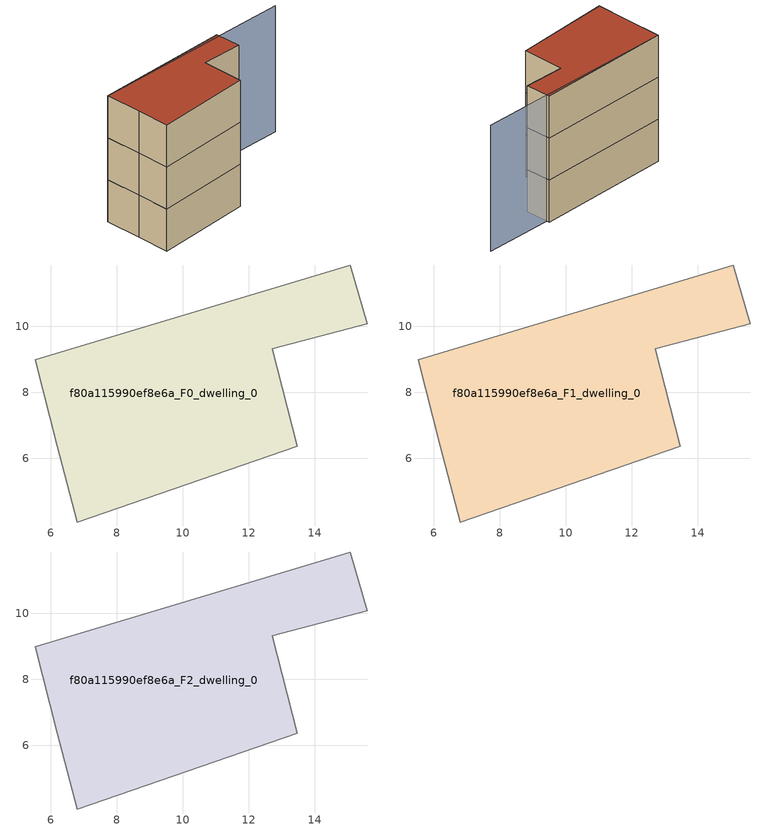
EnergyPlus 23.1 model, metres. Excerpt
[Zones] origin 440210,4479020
f80a115990ef8e6a_F0_dwelling_0
 floor ground (EU_floor_Construction): 15.09,11.86 15.59,10.08 12.71,9.32 13.48,6.37 6.8,4.07 6.2,6.37 5.54,8.99 z0
 wall adiabatic (EU_wall_Construction): 6.8,4.07 13.48,6.37 12.71,9.32 15.59,10.08 15.09,11.86 5.54,8.99 6.2,6.37 6.8,4.07 z0:3
f80a115990ef8e6a_F1_dwelling_0
 floor to f80a115990ef8e6a_F0_dwelling_0 (EU_floor_Construction): 15.09,11.86 15.59,10.08 12.71,9.32 13.48,6.37 6.8,4.07 6.2,6.37 5.54,8.99 z3
 wall adiabatic (EU_wall_Construction): 6.8,4.07 13.48,6.37 12.71,9.32 15.59,10.08 15.09,11.86 5.54,8.99 6.2,6.37 6.8,4.07 z3:6
f80a115990ef8e6a_F2_dwelling_0
 floor to f80a115990ef8e6a_F1_dwelling_0 (EU_floor_Construction): 15.09,11.86 15.59,10.08 12.71,9.32 13.48,6.37 6.8,4.07 6.2,6.37 5.54,8.99 z6
 wall adiabatic (EU_wall_Construction): 6.8,4.07 13.48,6.37 12.71,9.32 15.59,10.08 15.09,11.86 5.54,8.99 6.2,6.37 6.8,4.07 z6:9
 roof outside (EU_roof_Construction): 13.48,6.37 12.71,9.32 15.59,10.08 15.09,11.86 5.54,8.99 6.2,6.37 6.8,4.07 z9
shading: 19.95,13 5.54,8.99 z0:9
[Building]
EU S2 Campaign: North Axis=0; Terrain=City; Solar Distribution=FullExterior
[Site:Location]
Madrid: Latitude=40.5; Longitude=-3.5; Time Zone=1; Elevation=609
[SizingPeriod:WeatherFileDays]
AnnualSizingPeriod: Begin Month=1; Begin Day of Month=1; End Month=12; End Day of Month=31; Day of Week for Start Day=Monday; Use Weather File Daylight Saving Period=No; Use Weather File Rain and Snow Indicators=No
[MATERIAL]
EU_InternalMass_Material: Roughness=MediumRough; Thickness=0.1; Conductivity=1; Density=1800; Specific Heat=900; Thermal Absorptance=0.9; Solar Absorptance=0.7; Visible Absorptance=0.7
[MATERIAL:NOMASS] Roughness=MediumRough; Thermal Absorptance=0.9; Solar Absorptance=0.7; Visible Absorptance=0.7
Name | Thermal Resistance
EU_wall_NoMass | 0.419739
EU_roof_NoMass | 0.352165
EU_floor_NoMass | 0.608284
[CONSTRUCTION]
EU_wall_Construction: EU_wall_NoMass
EU_roof_Construction: EU_roof_NoMass
EU_floor_Construction: EU_floor_NoMass
EU_InternalMass_Construction: EU_InternalMass_Material
[ZONE] Type=1; Multiplier=1; Ceiling Height=autocalculate; Floor Area=autocalculate; Part of Total Floor Area=Yes
Name | Volume
f80a115990ef8e6a_F0_dwelling_0 | 120.244
f80a115990ef8e6a_F1_dwelling_0; f80a115990ef8e6a_F2_dwelling_0 | 120.243
[INTERNALMASS] Construction=EU_InternalMass_Construction; Surface Area=40.0811
Name | Zone or ZoneList
f80a115990ef8e6a_F0_dwelling_0_EU_InternalMass | f80a115990ef8e6a_F0_dwelling_0
f80a115990ef8e6a_F1_dwelling_0_EU_InternalMass | f80a115990ef8e6a_F1_dwelling_0
f80a115990ef8e6a_F2_dwelling_0_EU_InternalMass | f80a115990ef8e6a_F2_dwelling_0
[OTHEREQUIPMENT] Fuel Type=Electricity; Design Level Calculation Method=Watts/Area; Power per Zone Floor Area=1; Fraction Latent=0; Fraction Radiant=0; Fraction Lost=0; Carbon Dioxide Generation Rate=0; EndUse Subcategory=EU_Step8_InternalGains
Name | Zone or ZoneList or Space or SpaceList | Schedule
EU_Step8_InternalGain_f80a115990ef8e6a_F0_dwelling_0_f000 | f80a115990ef8e6a_F0_dwelling_0 | EU_Step8_GainSchedule_f80a115990ef8e6a_F0_dwelling_0_f000
EU_Step8_InternalGain_f80a115990ef8e6a_F1_dwelling_0_f000 | f80a115990ef8e6a_F1_dwelling_0 | EU_Step8_GainSchedule_f80a115990ef8e6a_F1_dwelling_0_f000
EU_Step8_InternalGain_f80a115990ef8e6a_F2_dwelling_0_f000 | f80a115990ef8e6a_F2_dwelling_0 | EU_Step8_GainSchedule_f80a115990ef8e6a_F2_dwelling_0_f000
[ZONEVENTILATION:DESIGNFLOWRATE] Schedule=EU_AlwaysOn; Design Flow Rate Calculation Method=AirChanges/Hour; Air Changes per Hour=0.703302; Ventilation Type=Natural; Fan Pressure Rise=0; Fan Total Efficiency=1; Constant Term Coefficient=1; Temperature Term Coefficient=0; Velocity Term Coefficient=0; Velocity Squared Term Coefficient=0; Minimum Indoor Temperature=-100; Maximum Indoor Temperature=100; Delta Temperature=-100; Minimum Outdoor Temperature=-100; Maximum Outdoor Temperature=100; Maximum Wind Speed=40
Name | Zone or ZoneList or Space or SpaceList
EU_ConstantAir_f80a115990ef8e6a_F0_dwelling_0 | f80a115990ef8e6a_F0_dwelling_0
EU_ConstantAir_f80a115990ef8e6a_F1_dwelling_0 | f80a115990ef8e6a_F1_dwelling_0
EU_ConstantAir_f80a115990ef8e6a_F2_dwelling_0 | f80a115990ef8e6a_F2_dwelling_0
[HVACTEMPLATE:THERMOSTAT] Constant Heating Setpoint=20; Constant Cooling Setpoint=50
EU_HeatOnly_f80a115990ef8e6a_F0_dwelling_0; EU_HeatOnly_f80a115990ef8e6a_F1_dwelling_0; EU_HeatOnly_f80a115990ef8e6a_F2_dwelling_0
[HVACTEMPLATE:ZONE:IDEALLOADSAIRSYSTEM] System Availability Schedule=EU_AlwaysOn; Maximum Heating Supply Air Temperature=50; Minimum Cooling Supply Air Temperature=13; Maximum Heating Supply Air Humidity Ratio=0.0156; Minimum Cooling Supply Air Humidity Ratio=0.0077; Heating Limit=NoLimit; Cooling Limit=NoLimit; Heating Availability Schedule=EU_AlwaysOn; Cooling Availability Schedule=EU_CoolingOff; Dehumidification Control Type=ConstantSensibleHeatRatio; Cooling Sensible Heat Ratio=0.7; Dehumidification Setpoint=60; Humidification Control Type=None; Humidification Setpoint=30; Outdoor Air Method=None; Outdoor Air Flow Rate per Person=0.00944; Outdoor Air Flow Rate per Zone Floor Area=0; Outdoor Air Flow Rate per Zone=0; Demand Controlled Ventilation Type=None; Outdoor Air Economizer Type=NoEconomizer; Heat Recovery Type=None; Sensible Heat Recovery Effectiveness=0.7; Latent Heat Recovery Effectiveness=0.65
Name | Template Thermostat
f80a115990ef8e6a_F0_dwelling_0 | EU_HeatOnly_f80a115990ef8e6a_F0_dwelling_0
f80a115990ef8e6a_F1_dwelling_0 | EU_HeatOnly_f80a115990ef8e6a_F1_dwelling_0
f80a115990ef8e6a_F2_dwelling_0 | EU_HeatOnly_f80a115990ef8e6a_F2_dwelling_0
[SIZING:ZONE] Zone Cooling Design Supply Air Temperature Input Method=SupplyAirTemperature; Zone Cooling Design Supply Air Temperature=13; Zone Heating Design Supply Air Temperature Input Method=SupplyAirTemperature; Zone Heating Design Supply Air Temperature=50; Zone Cooling Design Supply Air Humidity Ratio=0.008; Zone Heating Design Supply Air Humidity Ratio=0.008; Cooling Design Air Flow Method=DesignDay; Cooling Design Air Flow Rate=0; Cooling Minimum Air Flow per Zone Floor Area=0.000762; Cooling Minimum Air Flow=0; Cooling Minimum Air Flow Fraction=0.2; Heating Design Air Flow Method=DesignDay; Heating Design Air Flow Rate=0; Heating Maximum Air Flow per Zone Floor Area=0.002032; Heating Maximum Air Flow=0.141576; Heating Maximum Air Flow Fraction=0.3; Account for Dedicated Outdoor Air System=No; Dedicated Outdoor Air System Control Strategy=NeutralSupplyAir; Dedicated Outdoor Air Low Setpoint Temperature for Design=autosize; Dedicated Outdoor Air High Setpoint Temperature for Design=autosize; Zone Load Sizing Method=Sensible Load Only No Latent Load; Zone Latent Cooling Design Supply Air Humidity Ratio Input Method=HumidityRatioDifference; Zone Cooling Design Supply Air Humidity Ratio Difference=0.005; Zone Latent Heating Design Supply Air Humidity Ratio Input Method=HumidityRatioDifference; Zone Humidification Design Supply Air Humidity Ratio Difference=0.005
f80a115990ef8e6a_F0_dwelling_0; f80a115990ef8e6a_F1_dwelling_0; f80a115990ef8e6a_F2_dwelling_0
[SCHEDULE:CONSTANT]
Name | Hourly Value
EU_AlwaysOn | 1
EU_CoolingOff | 0
[SCHEDULE:FILE] Column Number=1; Rows to Skip at Top=0; Number of Hours of Data=8760; Column Separator=Comma; Interpolate to Timestep=No; Minutes per Item=60; Adjust Schedule for Daylight Savings=Yes
Name | File
EU_Step8_GainSchedule_f80a115990ef8e6a_F0_dwelling_0_f000 | ../../schedules/f80a115990ef8e6a/f80a115990ef8e6a_F0_dwelling_0_f000_gain.csv
EU_Step8_GainSchedule_f80a115990ef8e6a_F1_dwelling_0_f000 | ../../schedules/f80a115990ef8e6a/f80a115990ef8e6a_F1_dwelling_0_f000_gain.csv
EU_Step8_GainSchedule_f80a115990ef8e6a_F2_dwelling_0_f000 | ../../schedules/f80a115990ef8e6a/f80a115990ef8e6a_F2_dwelling_0_f000_gain.csv
